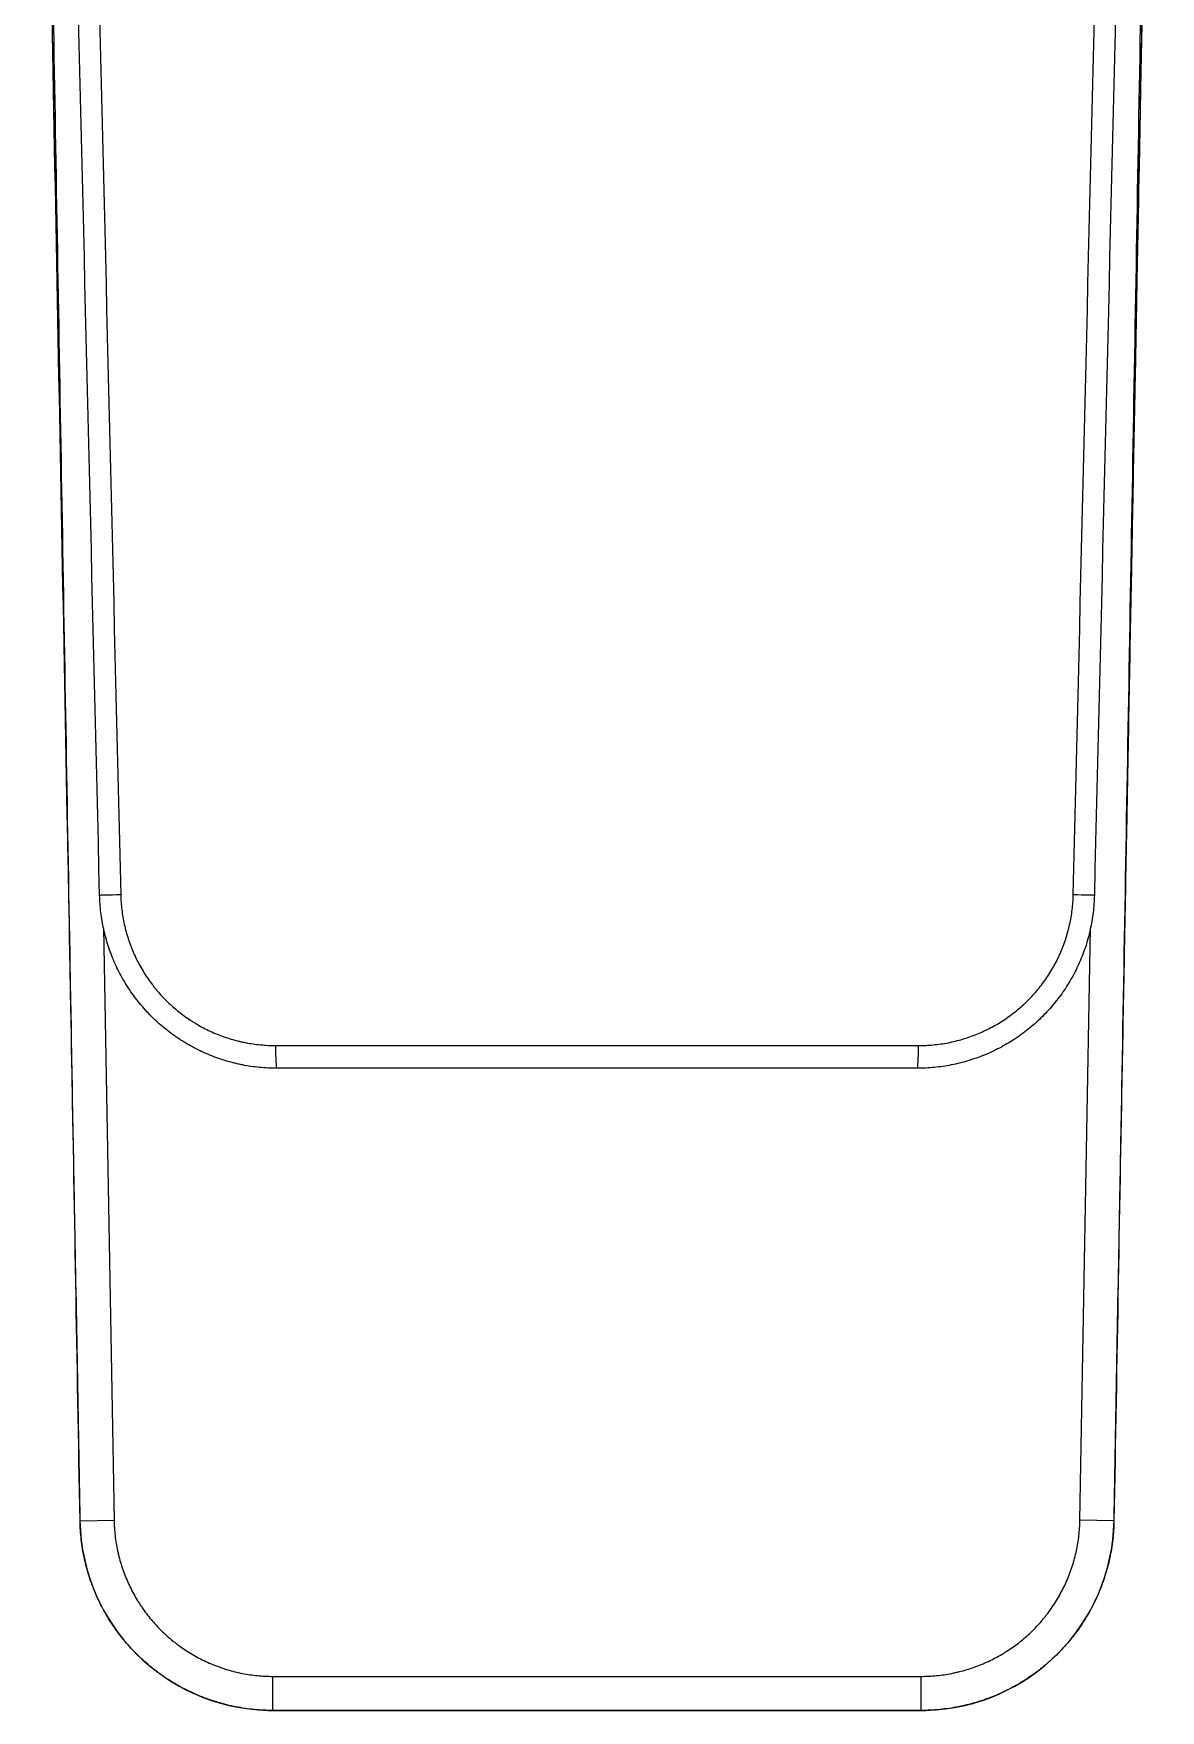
# Model space of a CAD drawing. Extents: x 0 to 1354, y 0 to 992.
# Drawn here: x 301.6 to 351.3, y 711.2 to 785 of the extents above; entities that cross this region are included whole.
import ezdxf

# ---------------------------------------------------------------- set-up
doc = ezdxf.new("R2010")
doc.units = 0
doc.header["$LTSCALE"] = 10
doc.header["$MEASUREMENT"] = 0
doc.layers.add('1', color=7, linetype='CONTINUOUS')

msp = doc.modelspace()

# ---------------------------------------------------------------- linework, layer by layer
at = {"layer": '1', "color": 7, "linetype": 'Continuous', "lineweight": -3}
for p, q in [((303.677, 719.502), (305.177, 719.529)), ((349.217, 719.502), (347.717, 719.529)), ((312.176, 711.152), (312.176, 712.652)), ((312.176, 712.652), (340.718, 712.652)), ((340.718, 711.152), (340.718, 712.652)), ((340.718, 711.152), (312.176, 711.152)), ((312.23, 711.151), (340.664, 711.151))]:
    msp.add_line(p, q, dxfattribs=at)
for centre, major_axis, ratio, start_param, end_param in [((305.541, 747.068), (-1, -0.024), 0.001728, 4.784421, 6.283185), ((347.353, 747.068), (-1, 0.024), 0.001728, 3.141593, 4.640357), ((312.339, 740.431), (0, -1), 0.052102, 4.712389, 6.283185), ((340.555, 740.431), (0, -1), 0.052102, 0, 1.570796), ((312.174, 719.651), (-4.093, 7.45), 0.999999, 1.086192, 2.614561), ((340.719, 719.651), (-4.093, -7.45), 0.999999, 0.527881, 2.055401), ((312.174, 719.651), (-4.093, 7.45), 0.999999, 2.614561, 2.639215), ((340.719, 719.651), (-4.093, -7.45), 0.999999, 0.502378, 0.527881)]:
    msp.add_ellipse(centre, major_axis=major_axis, ratio=ratio, start_param=start_param, end_param=end_param, dxfattribs=at)
for points, knots in [([(301.63, 826.976), (301.805, 818.021), (301.98, 809.065), (302.328, 791.154), (302.501, 782.198), (302.844, 764.285), (303.014, 755.329), (303.242, 743.157), (303.302, 739.941), (303.361, 736.725)], [0, 0, 0, 0, 0.297708, 0.297708, 0.595415, 0.595415, 0.893123, 0.893123, 1, 1, 1, 1]), ([(349.512, 735.605), (349.578, 739.194), (349.645, 742.783), (349.88, 755.329), (350.05, 764.285), (350.393, 782.198), (350.566, 791.154), (350.913, 809.065), (351.088, 818.021), (351.264, 826.976)], [0, 0, 0, 0, 0.117825, 0.117825, 0.411884, 0.411884, 0.705942, 0.705942, 1, 1, 1, 1]), ([(301.653, 825.711), (301.735, 821.577), (302.285, 793.46), (302.873, 763.796), (303.331, 738.264), (303.358, 736.717)], [0, 0, 0, 0, 0.139339, 0.947831, 1, 1, 1, 1]), ([(303.677, 719.502), (303.43, 733.534), (303.183, 747.565), (302.691, 775.628), (302.445, 789.659), (302.2, 803.69)], [0, 0, 0, 0, 0.5, 0.5, 1, 1, 1, 1]), ([(350.694, 803.69), (350.448, 789.659), (350.202, 775.628), (349.71, 747.565), (349.464, 733.534), (349.217, 719.502)], [0, 0, 0, 0, 0.5, 0.5, 1, 1, 1, 1]), ([(312.339, 739.431), (312.086, 739.431), (311.581, 739.455), (311.081, 739.528), (310.771, 739.59), (310.709, 739.603), (310.585, 739.63), (310.401, 739.673), (310.22, 739.723), (309.86, 739.831), (309.388, 739.997), (308.934, 740.209), (308.6, 740.384), (308.49, 740.445), (308.326, 740.542), (308.272, 740.575), (308.165, 740.641), (308.112, 740.675), (307.848, 740.848), (307.443, 741.143), (307.069, 741.475), (306.711, 741.825), (306.539, 742.009), (306.335, 742.251), (306.295, 742.3), (306.216, 742.399), (306.099, 742.548), (305.988, 742.7), (305.775, 743.01), (305.511, 743.435), (305.289, 743.884), (305.138, 744.231), (305.09, 744.348), (305.023, 744.526), (305.001, 744.585), (304.959, 744.704), (304.939, 744.764), (304.842, 745.064), (304.71, 745.548), (304.626, 746.041), (304.566, 746.539), (304.547, 746.79), (304.541, 747.044)], [0, 0, 0, 0, 0.0625, 0.125, 0.125, 0.140625, 0.140625, 0.15625, 0.1875, 0.1875, 0.25, 0.3125, 0.3125, 0.34375, 0.34375, 0.359375, 0.359375, 0.375, 0.375, 0.4375, 0.5, 0.5, 0.5625, 0.5625, 0.578125, 0.578125, 0.59375, 0.625, 0.625, 0.6875, 0.75, 0.75, 0.78125, 0.78125, 0.796875, 0.796875, 0.8125, 0.8125, 0.875, 0.9375, 0.9375, 1, 1, 1, 1]), ([(305.469, 747.068), (305.474, 746.846), (305.49, 746.627), (305.543, 746.192), (305.617, 745.761), (305.733, 745.339), (305.818, 745.077), (305.835, 745.025), (305.872, 744.921), (305.891, 744.869), (305.95, 744.714), (305.992, 744.612), (306.124, 744.309), (306.319, 743.917), (306.55, 743.547), (306.737, 743.277), (306.802, 743.188), (306.902, 743.057), (306.936, 743.014), (307.005, 742.928), (307.04, 742.885), (307.219, 742.674), (307.369, 742.514), (307.683, 742.209), (308.01, 741.92), (308.365, 741.663), (308.595, 741.513), (308.641, 741.483), (308.735, 741.425), (308.782, 741.397), (308.925, 741.313), (309.022, 741.259), (309.313, 741.107), (309.71, 740.923), (310.122, 740.778), (310.436, 740.685), (310.542, 740.656), (310.702, 740.616), (310.756, 740.604), (310.864, 740.58), (310.918, 740.569), (311.189, 740.516), (311.625, 740.452), (312.066, 740.431), (312.287, 740.431)], [0, 0, 0, 0, 0.0625, 0.0625, 0.125, 0.1875, 0.1875, 0.203125, 0.203125, 0.21875, 0.21875, 0.25, 0.25, 0.3125, 0.375, 0.375, 0.40625, 0.40625, 0.421875, 0.421875, 0.4375, 0.4375, 0.5, 0.5, 0.5625, 0.625, 0.625, 0.640625, 0.640625, 0.65625, 0.65625, 0.6875, 0.6875, 0.75, 0.8125, 0.8125, 0.84375, 0.84375, 0.859375, 0.859375, 0.875, 0.875, 0.9375, 1, 1, 1, 1]), ([(348.352, 747.044), (348.346, 746.79), (348.309, 746.286), (348.224, 745.787), (348.142, 745.416), (348.111, 745.293), (348.045, 745.05), (348.009, 744.93), (347.892, 744.572), (347.714, 744.105), (347.491, 743.655), (347.308, 743.325), (347.243, 743.216), (347.109, 743.001), (347.04, 742.895), (346.825, 742.585), (346.52, 742.187), (346.179, 741.821), (345.821, 741.471), (345.632, 741.304), (345.237, 740.987), (345.033, 740.839), (344.613, 740.565), (344.182, 740.312), (343.728, 740.101), (343.378, 739.959), (343.26, 739.914), (343.021, 739.83), (342.901, 739.791), (342.539, 739.683), (342.053, 739.564), (341.558, 739.491), (341.059, 739.443), (340.808, 739.431), (340.555, 739.431)], [0, 0, 0, 0, 0.0625, 0.125, 0.125, 0.15625, 0.15625, 0.1875, 0.1875, 0.25, 0.3125, 0.3125, 0.34375, 0.34375, 0.375, 0.375, 0.4375, 0.5, 0.5, 0.5625, 0.5625, 0.625, 0.625, 0.6875, 0.75, 0.75, 0.78125, 0.78125, 0.8125, 0.8125, 0.875, 0.9375, 0.9375, 1, 1, 1, 1]), ([(340.607, 740.431), (340.828, 740.431), (341.047, 740.441), (341.483, 740.483), (341.915, 740.546), (342.34, 740.65), (342.656, 740.744), (342.76, 740.778), (342.969, 740.851), (343.072, 740.889), (343.378, 741.013), (343.775, 741.197), (344.152, 741.417), (344.518, 741.656), (344.696, 741.784), (345.042, 742.06), (345.207, 742.206), (345.521, 742.51), (345.819, 742.829), (346.086, 743.176), (346.275, 743.447), (346.335, 743.539), (346.453, 743.727), (346.509, 743.822), (346.67, 744.11), (346.865, 744.502), (347.021, 744.91), (347.157, 745.326), (347.216, 745.538), (347.312, 745.971), (347.387, 746.406), (347.419, 746.846), (347.425, 747.068)], [0, 0, 0, 0, 0.0625, 0.0625, 0.125, 0.1875, 0.1875, 0.21875, 0.21875, 0.25, 0.25, 0.3125, 0.375, 0.375, 0.4375, 0.4375, 0.5, 0.5, 0.5625, 0.625, 0.625, 0.65625, 0.65625, 0.6875, 0.6875, 0.75, 0.8125, 0.8125, 0.875, 0.875, 0.9375, 1, 1, 1, 1]), ([(340.555, 739.431), (339.38, 739.431), (338.205, 739.431), (335.854, 739.431), (334.679, 739.431), (332.328, 739.431), (331.152, 739.431), (328.8, 739.431), (327.623, 739.431), (325.27, 739.431), (324.094, 739.431), (321.742, 739.431), (320.566, 739.431), (318.215, 739.431), (317.039, 739.431), (314.689, 739.431), (313.514, 739.431), (312.339, 739.431)], [0, 0, 0, 0, 0.125, 0.125, 0.25, 0.25, 0.375, 0.375, 0.5, 0.5, 0.625, 0.625, 0.75, 0.75, 0.875, 0.875, 1, 1, 1, 1]), ([(303.361, 736.725), (303.385, 735.463), (303.408, 734.2), (303.514, 728.458), (303.595, 723.979), (303.676, 719.5)], [0, 0, 0, 0, 0.219969, 0.219969, 1, 1, 1, 1]), ([(349.218, 719.5), (349.298, 723.979), (349.38, 728.458), (349.479, 733.826), (349.495, 734.716), (349.512, 735.605)], [0, 0, 0, 0, 0.834289, 0.834289, 1, 1, 1, 1]), ([(312.176, 711.152), (311.898, 711.152), (311.623, 711.166), (311.077, 711.219), (310.806, 711.259), (310.269, 711.364), (310.003, 711.43), (309.673, 711.528), (309.607, 711.549), (309.476, 711.592), (309.41, 711.614), (309.214, 711.683), (309.085, 711.733), (308.703, 711.889), (308.206, 712.121), (307.735, 712.399), (307.391, 712.625), (307.278, 712.704), (307.111, 712.825), (307.056, 712.867), (306.946, 712.951), (306.891, 712.994), (306.622, 713.212), (306.416, 713.395), (306.025, 713.779), (305.653, 714.181), (305.321, 714.618), (305.127, 714.902), (305.069, 714.988), (305.013, 715.075), (304.976, 715.134), (304.957, 715.163), (304.867, 715.311), (304.797, 715.43), (304.598, 715.792), (304.357, 716.284), (304.165, 716.797), (304.039, 717.189), (304, 717.321), (303.947, 717.52), (303.93, 717.587), (303.897, 717.722), (303.882, 717.789), (303.809, 718.128), (303.719, 718.673), (303.682, 719.225), (303.677, 719.502)], [0, 0, 0, 0, 0.0625, 0.0625, 0.125, 0.125, 0.1875, 0.1875, 0.203125, 0.203125, 0.21875, 0.21875, 0.25, 0.25, 0.3125, 0.375, 0.375, 0.40625, 0.40625, 0.421875, 0.421875, 0.4375, 0.4375, 0.5, 0.5, 0.5625, 0.625, 0.625, 0.640625, 0.648437, 0.648437, 0.65625, 0.65625, 0.6875, 0.6875, 0.75, 0.8125, 0.8125, 0.84375, 0.84375, 0.859375, 0.859375, 0.875, 0.875, 0.9375, 1, 1, 1, 1]), ([(305.177, 719.529), (305.181, 719.3), (305.211, 718.846), (305.285, 718.397), (305.346, 718.118), (305.358, 718.062), (305.385, 717.952), (305.427, 717.786), (305.475, 717.623), (305.579, 717.301), (305.737, 716.879), (305.935, 716.473), (306.099, 716.175), (306.156, 716.077), (306.246, 715.931), (306.277, 715.883), (306.339, 715.787), (306.37, 715.74), (306.531, 715.506), (306.804, 715.146), (307.11, 714.815), (307.432, 714.499), (307.602, 714.348), (307.824, 714.169), (307.869, 714.134), (307.959, 714.064), (308.096, 713.962), (308.235, 713.865), (308.518, 713.679), (308.906, 713.45), (309.316, 713.259), (309.63, 713.13), (309.737, 713.09), (309.898, 713.033), (309.952, 713.014), (310.061, 712.979), (310.115, 712.962), (310.387, 712.881), (310.825, 712.773), (311.271, 712.707), (311.721, 712.663), (311.947, 712.652), (312.176, 712.652)], [0, 0, 0, 0, 0.0625, 0.125, 0.125, 0.140625, 0.140625, 0.15625, 0.1875, 0.1875, 0.25, 0.3125, 0.3125, 0.34375, 0.34375, 0.359375, 0.359375, 0.375, 0.375, 0.4375, 0.5, 0.5, 0.5625, 0.5625, 0.578125, 0.578125, 0.59375, 0.625, 0.625, 0.6875, 0.75, 0.75, 0.78125, 0.78125, 0.796875, 0.796875, 0.8125, 0.8125, 0.875, 0.9375, 0.9375, 1, 1, 1, 1]), ([(340.718, 712.652), (340.946, 712.652), (341.401, 712.674), (341.851, 712.741), (342.131, 712.796), (342.187, 712.808), (342.299, 712.833), (342.465, 712.872), (342.628, 712.917), (342.953, 713.015), (343.378, 713.165), (343.787, 713.356), (344.087, 713.515), (344.187, 713.571), (344.334, 713.658), (344.383, 713.688), (344.479, 713.748), (344.527, 713.779), (344.764, 713.935), (345.129, 714.202), (345.465, 714.502), (345.787, 714.819), (345.941, 714.985), (346.124, 715.204), (346.16, 715.249), (346.231, 715.338), (346.335, 715.472), (346.434, 715.61), (346.625, 715.89), (346.861, 716.274), (347.06, 716.68), (347.194, 716.992), (347.236, 717.098), (347.296, 717.259), (347.316, 717.312), (347.353, 717.42), (347.371, 717.474), (347.457, 717.744), (347.573, 718.181), (347.646, 718.625), (347.698, 719.074), (347.713, 719.3), (347.717, 719.529)], [0, 0, 0, 0, 0.0625, 0.125, 0.125, 0.140625, 0.140625, 0.15625, 0.1875, 0.1875, 0.25, 0.3125, 0.3125, 0.34375, 0.34375, 0.359375, 0.359375, 0.375, 0.375, 0.4375, 0.5, 0.5, 0.5625, 0.5625, 0.578125, 0.578125, 0.59375, 0.625, 0.625, 0.6875, 0.75, 0.75, 0.78125, 0.78125, 0.796875, 0.796875, 0.8125, 0.8125, 0.875, 0.9375, 0.9375, 1, 1, 1, 1]), ([(349.217, 719.502), (349.212, 719.225), (349.193, 718.95), (349.131, 718.405), (349.086, 718.135), (348.971, 717.6), (348.901, 717.335), (348.796, 717.007), (348.775, 716.941), (348.729, 716.811), (348.706, 716.746), (348.633, 716.551), (348.582, 716.423), (348.419, 716.043), (348.178, 715.55), (347.891, 715.084), (347.659, 714.744), (347.579, 714.633), (347.454, 714.468), (347.412, 714.413), (347.326, 714.305), (347.282, 714.251), (347.06, 713.986), (346.873, 713.783), (346.482, 713.399), (346.074, 713.035), (345.631, 712.71), (345.343, 712.52), (345.256, 712.464), (345.168, 712.41), (345.109, 712.374), (345.079, 712.356), (344.93, 712.268), (344.809, 712.2), (344.444, 712.007), (343.948, 711.775), (343.432, 711.592), (343.038, 711.474), (342.905, 711.437), (342.704, 711.387), (342.637, 711.371), (342.502, 711.341), (342.434, 711.327), (342.094, 711.26), (341.548, 711.179), (340.995, 711.152), (340.718, 711.152)], [0, 0, 0, 0, 0.0625, 0.0625, 0.125, 0.125, 0.1875, 0.1875, 0.203125, 0.203125, 0.21875, 0.21875, 0.25, 0.25, 0.3125, 0.375, 0.375, 0.40625, 0.40625, 0.421875, 0.421875, 0.4375, 0.4375, 0.5, 0.5, 0.5625, 0.625, 0.625, 0.640625, 0.648437, 0.648437, 0.65625, 0.65625, 0.6875, 0.6875, 0.75, 0.8125, 0.8125, 0.84375, 0.84375, 0.859375, 0.859375, 0.875, 0.875, 0.9375, 1, 1, 1, 1]), ([(311.965, 711.154), (311.987, 711.153), (312.028, 711.152), (312.077, 711.152), (312.136, 711.151), (312.163, 711.151), (312.199, 711.151), (312.204, 711.151)], [0, 0, 0, 0, 0.108974, 0.230214, 0.428989, 0.919548, 1, 1, 1, 1]), ([(340.731, 711.151), (340.743, 711.151), (340.778, 711.151), (340.833, 711.152), (340.889, 711.153), (340.928, 711.154), (340.938, 711.154)], [0, 0, 0, 0, 0.464183, 0.764434, 0.947688, 1, 1, 1, 1])]:
    msp.add_open_spline(points, degree=3, knots=knots, dxfattribs=at)
for points, degree in [([(349.516, 735.596), (350.349, 780.662), (351.243, 825.726)], 2), ([(304.541, 747.044), (303.943, 772.02), (303.345, 796.996), (302.747, 821.973)], 3), ([(303.67, 821.997), (304.269, 797.02), (304.869, 772.044), (305.469, 747.068)], 3), ([(347.425, 747.068), (348.024, 772.044), (348.624, 797.02), (349.224, 821.997)], 3), ([(350.147, 821.973), (349.549, 796.996), (348.951, 772.02), (348.352, 747.044)], 3), ([(304.718, 745.61), (304.871, 736.916), (305.024, 728.222), (305.177, 719.529)], 3), ([(347.717, 719.529), (347.87, 728.217), (348.023, 736.906), (348.175, 745.594)], 3), ([(312.287, 740.431), (322.029, 740.431), (330.864, 740.431), (340.607, 740.431)], 3), ([(303.676, 719.5), (303.676, 719.501), (303.676, 719.502), (303.677, 719.502)], 3), ([(349.217, 719.502), (349.217, 719.502), (349.218, 719.501), (349.218, 719.5)], 3), ([(312.176, 711.152), (312.175, 711.152), (312.175, 711.152), (312.174, 711.151)], 3), ([(312.174, 711.151), (312.174, 711.151), (312.192, 711.151), (312.23, 711.151)], 3), ([(340.664, 711.151), (340.701, 711.151), (340.72, 711.151), (340.719, 711.151)], 3), ([(340.719, 711.151), (340.719, 711.152), (340.718, 711.152), (340.718, 711.152)], 3)]:
    msp.add_open_spline(points, degree=degree, dxfattribs=at)

doc.saveas('drawing.dxf')
